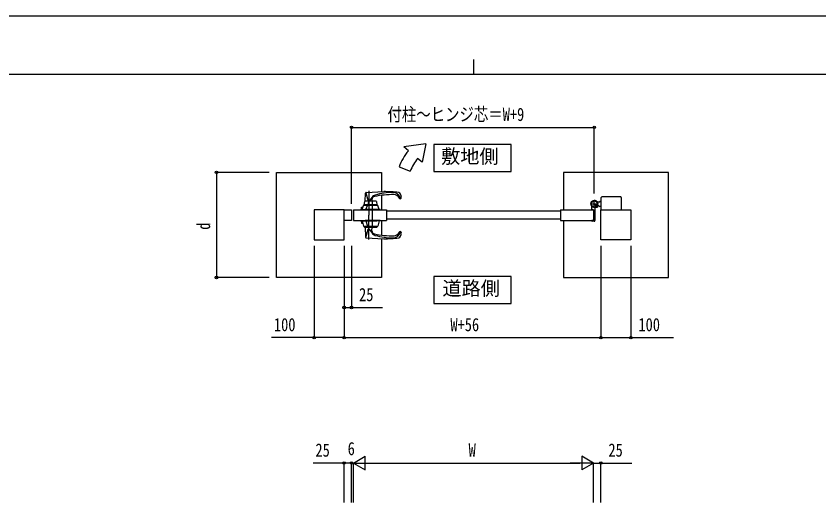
# Model space of a CAD drawing. Units: millimetres, scale not verified. Extents: x -4205 to 4205, y -2970 to 2970.
# Drawn here: x -1529 to 1147, y 1326 to 2970 of the extents above; entities that cross this region are included whole.
import ezdxf
from ezdxf.enums import TextEntityAlignment as Align

# ---------------------------------------------------------------- set-up
doc = ezdxf.new("R2010")
doc.units = ezdxf.units.MM
doc.header["$LTSCALE"] = 10
for name, color, linetype in [('0-2_USER1', 3, 'Continuous'), ('0-3_YKK_A1', 4, 'Continuous'), ('0-4_YKK_D', 6, 'Continuous'), ('0-5_YKK_ZWAK', 7, 'Continuous')]:
    doc.layers.add(name, color=color, linetype=linetype)
doc.styles.add('ＭＳ ゴシック', font='')
doc.styles.get('ＭＳ ゴシック').set_extended_font_data('MS Gothic')

msp = doc.modelspace()

# ---------------------------------------------------------------- linework, layer by layer
at = {"layer": '0-2_USER1'}
for points in [[(-136.78, 2542.08), (-136.78, 2452.83), (120.82, 2452.83), (120.82, 2542.08)], [(-136.78, 2102.64), (-136.78, 2013.39), (120.82, 2013.39), (120.82, 2102.64)]]:
    msp.add_lwpolyline(points, close=True, dxfattribs=at)
at = {"layer": '0-3_YKK_A1'}
for p, q in [((-163.62, 2544.55), (-236.83, 2534.54)), ((-163.62, 2544.55), (-175.55, 2483.12)), ((-221.51, 2521.68), (-236.83, 2534.54)), ((-175.55, 2483.12), (-190.87, 2495.97)), ((-252.77, 2467.55), (-215.18, 2453.87)), ((-363.74, 2381.72), (-355.83, 2354.03)), ((-362.16, 2382.64), (-303.98, 2385.55)), ((-353.98, 2388.05), (-353.98, 2307.05)), ((-365.18, 2353.26), (-364.05, 2380.72)), ((-351.56, 2354.01), (-342.85, 2366.45)), ((-343.02, 2359.14), (-342.82, 2354.03)), ((-310.98, 2373.32), (-310.98, 2324.55)), ((398.02, 2331.55), (398.02, 2357.55)), ((421.02, 2324.55), (421.02, 2366.05)), ((486.02, 2368.05), (423.02, 2368.05)), ((488.02, 2366.05), (488.02, 2324.55)), ((-377.98, 2325.55), (-377.98, 2333.25)), ((-377.68, 2333.55), (-373.22, 2333.55)), ((-375.98, 2325.55), (-371.1, 2339.71)), ((-370.62, 2340.05), (-357.62, 2340.05)), ((-368.98, 2340.45), (-368.98, 2340.05)), ((-355.38, 2341.05), (-368.38, 2341.05)), ((-362.98, 2325.55), (-358.1, 2339.71)), ((-361.23, 2342.05), (-355.39, 2342.05)), ((-360.98, 2342.05), (-360.98, 2341.05)), ((-360.98, 2341.05), (-355.38, 2341.05)), ((-357.62, 2340.05), (-324.34, 2340.05)), ((-355.98, 2340.45), (-355.98, 2340.05)), ((-355.48, 2341.55), (-353.6, 2352.36)), ((-326.58, 2341.05), (-355.38, 2341.05)), ((-347.98, 2342.05), (-347.98, 2341.05)), ((-347.98, 2341.05), (-333.98, 2341.05)), ((-333.98, 2342.05), (-333.98, 2341.05)), ((-333.73, 2341.55), (-326.48, 2341.55)), ((-328.36, 2352.36), (-326.48, 2341.55)), ((-325.98, 2340.05), (-325.98, 2340.45)), ((-318.98, 2325.55), (-323.86, 2339.71)), ((385.02, 2344.55), (411.02, 2344.55)), ((390.02, 2325.35), (390.02, 2334.39)), ((409.57, 2333), (399.51, 2343.05)), ((400.02, 2329.61), (400.02, 2289.05)), ((403.32, 2342.07), (400.49, 2339.24)), ((400.49, 2339.24), (403.91, 2335.83)), ((400.96, 2339.71), (404.44, 2336.23)), ((402.86, 2341.61), (406.34, 2338.13)), ((406.73, 2338.66), (403.32, 2342.07)), ((404.44, 2336.23), (405.2, 2335.47)), ((406.34, 2338.13), (407.1, 2337.37)), ((413.52, 2350.55), (407.83, 2350.55)), ((413.52, 2338.55), (407.83, 2338.55)), ((413.52, 2350.55), (416.02, 2353.05)), ((413.52, 2338.55), (416.02, 2336.05)), ((421.02, 2353.05), (416.02, 2353.05)), ((421.02, 2336.05), (416.02, 2336.05)), ((-404.98, 2324.55), (-404.98, 2289.55)), ((-404.98, 2324.55), (-294.98, 2324.55)), ((-381.48, 2325.55), (-326.48, 2325.55)), ((-381.48, 2325.55), (-381.48, 2324.55)), ((-381.48, 2324.55), (-326.48, 2324.55)), ((-378.98, 2325.55), (-378.98, 2324.55)), ((-365.98, 2324.55), (-378.98, 2324.55)), ((-377.98, 2325.55), (-329.98, 2325.55)), ((-375.48, 2325.55), (-375.48, 2324.55)), ((-371.98, 2325.55), (-371.98, 2324.55)), ((-369.48, 2325.05), (-369.48, 2325.55)), ((-366.48, 2325.55), (-366.48, 2324.55)), ((-315.98, 2325.55), (-365.98, 2325.55)), ((-365.98, 2325.55), (-365.98, 2324.55)), ((-315.98, 2324.55), (-365.98, 2324.55)), ((-318.98, 2325.55), (-362.98, 2325.55)), ((-358.98, 2325.55), (-358.98, 2324.55)), ((-356.98, 2325.55), (-356.98, 2324.55)), ((-356.48, 2325.05), (-356.48, 2325.55)), ((-355.98, 2324.55), (-325.98, 2324.55)), ((-353.98, 2226.05), (-353.98, 2307.05)), ((-350.98, 2325.55), (-350.98, 2324.55)), ((-341.48, 2325.55), (-341.48, 2324.55)), ((-332.48, 2325.55), (-332.48, 2324.55)), ((-326.48, 2325.55), (-326.48, 2324.55)), ((-325.48, 2325.55), (-325.48, 2325.05)), ((-322.98, 2325.55), (-322.98, 2324.55)), ((-315.98, 2325.55), (-315.98, 2324.55)), ((-294.98, 2324.55), (-294.98, 2289.55)), ((285.02, 2320.55), (-294.98, 2320.55)), ((285.02, 2324.55), (285.02, 2289.55)), ((394.72, 2324.85), (390.52, 2324.85)), ((395.02, 2324.55), (395.02, 2289.55)), ((395.02, 2324.55), (395.02, 2289.55)), ((-404.98, 2289.55), (-294.98, 2289.55)), ((-381.48, 2289.55), (-326.48, 2289.55)), ((-381.48, 2289.55), (-381.48, 2288.55)), ((-381.48, 2288.55), (-326.48, 2288.55)), ((-378.98, 2288.55), (-378.98, 2289.55)), ((-377.98, 2288.55), (-377.98, 2280.85)), ((-377.98, 2288.55), (-329.98, 2288.55)), ((-377.68, 2280.55), (-373.82, 2280.55)), ((-375.98, 2288.55), (-371.08, 2270.42)), ((-375.48, 2289.55), (-375.48, 2288.55)), ((-371.98, 2288.55), (-371.98, 2289.55)), ((-366.48, 2289.55), (-366.48, 2288.55)), ((-315.98, 2289.55), (-365.98, 2289.55)), ((-365.98, 2288.55), (-365.98, 2289.55)), ((-315.98, 2288.55), (-365.98, 2288.55)), ((-318.98, 2288.55), (-362.98, 2288.55)), ((-362.98, 2288.55), (-358.08, 2270.42)), ((-358.98, 2288.55), (-358.98, 2289.55)), ((-356.98, 2289.55), (-356.98, 2288.55)), ((-350.98, 2289.55), (-350.98, 2288.55)), ((-341.48, 2289.55), (-341.48, 2288.55)), ((-332.48, 2289.55), (-332.48, 2288.55)), ((-326.48, 2289.55), (-326.48, 2288.55)), ((-318.98, 2288.55), (-323.88, 2270.42)), ((-322.98, 2288.55), (-322.98, 2289.55)), ((-315.98, 2288.55), (-315.98, 2289.55)), ((-310.98, 2289.55), (-310.98, 2240.78)), ((285.02, 2293.55), (-294.98, 2293.55)), ((285.02, 2289.55), (395.02, 2289.55)), ((390.02, 2288.75), (390.02, 2288.05)), ((394.72, 2289.25), (390.52, 2289.25)), ((398.02, 2287.05), (391.02, 2287.05)), ((-370.6, 2270.05), (-357.6, 2270.05)), ((-368.98, 2268.15), (-368.98, 2270.05)), ((-368.38, 2267.55), (-355.38, 2267.55)), ((-365.45, 2267.55), (-364.05, 2233.37)), ((-363.74, 2232.38), (-355.74, 2260.38)), ((-357.6, 2270.05), (-324.36, 2270.05)), ((-355.98, 2268.15), (-355.98, 2270.05)), ((-355.38, 2267.55), (-326.58, 2267.55)), ((-352.18, 2260.98), (-342.85, 2247.65)), ((-343.02, 2254.96), (-342.51, 2267.55)), ((-325.98, 2268.15), (-325.98, 2270.05)), ((-362.16, 2231.46), (-303.98, 2228.55))]:
    msp.add_line(p, q, dxfattribs=at)
for points in [[(-660.98, 2449.55), (-310.98, 2449.55), (-310.98, 2385.2)], [(-310.98, 2228.9), (-310.98, 2099.55), (-660.98, 2099.55), (-660.98, 2449.55)], [(645.02, 2449.55), (295.02, 2449.55), (295.02, 2324.55)], [(295.02, 2289.55), (295.02, 2099.55), (645.02, 2099.55), (645.02, 2449.55)], [(-340.98, 2266.05), (-340.98, 2307.05), (-340.98, 2355.55)], [(-361.23, 2342.05), (-361.23, 2341.55), (-368.48, 2341.55), (-366.6, 2352.36)], [(-348.23, 2342.05), (-348.23, 2341.55), (-355.48, 2341.55)], [(-348.23, 2342.05), (-333.73, 2342.05), (-333.73, 2341.55)], [(404.74, 2335), (403.68, 2333.94), (404.94, 2333.21)], [(403.91, 2335.83), (404.74, 2335), (407.57, 2337.83), (406.73, 2338.66)], [(406.33, 2333.27), (405.62, 2335.32), (406, 2336.56)], [(409.3, 2336.24), (407.25, 2336.94), (406, 2336.56)], [(407.57, 2337.83), (408.63, 2338.89), (409.35, 2337.63)], [(285.02, 2324.55), (395.02, 2324.55), (395.02, 2289.55)]]:
    msp.add_lwpolyline(points, dxfattribs=at)
for points in [[(-535.98, 2224.55), (-435.98, 2224.55), (-435.98, 2324.55), (-535.98, 2324.55)], [(-435.98, 2324.55), (-410.98, 2324.55), (-410.98, 2289.55), (-435.98, 2289.55)], [(520.02, 2224.55), (420.02, 2224.55), (420.02, 2324.55), (520.02, 2324.55)]]:
    msp.add_lwpolyline(points, close=True, dxfattribs=at)
for radius in [11.5, 10.35]:
    msp.add_circle((398.02, 2344.55), radius, dxfattribs=at)
for centre, radius, start, end in [((-83.62, 2405.98), 180, 140, 160), ((-83.62, 2405.98), 140, 140, 160), ((-362.06, 2380.64), 2, 92.86266, 177.6633), ((-274.77, 2182.56), 200, 89.41337, 106.68945), ((-303.98, 1985.55), 400, 82.81924, 90), ((-272.98, 2357.55), 25, 10.87116, 89.41339), ((-254.98, 2374.47), 8, 19.09786, 82.81924), ((-333.03, 2359.55), 10, 101.71063, 182.33739), ((-326.47, 2354.97), 20, 106.68945, 145.00003), ((-274.17, 2075.58), 300, 89.08044, 101.71077), ((-269.63, 2358.55), 17, 20.41621, 89.08044), ((-249.48, 2366.05), 4.5, 200.41621, 6.70986), ((-294.67, 2360.73), 50, 6.70985, 19.09794), ((398.02, 2344.55), 11.5, 295.10278, 218.01228), ((423.02, 2366.05), 2, 90, 180), ((486.02, 2366.05), 2, 0, 90), ((-377.68, 2333.25), 0.3, 90, 180), ((-370.62, 2339.55), 0.5, 90, 160.97439), ((-368.38, 2340.45), 0.6, 90, 180), ((-365.62, 2352.19), 1, 98.47124, 170.14881), ((-353.98, 2274.05), 80, 85.33958, 98.47124), ((-357.62, 2339.55), 0.5, 90, 160.97439), ((-355.38, 2340.45), 0.6, 90, 180), ((-352.62, 2352.19), 1, 98.47124, 170.14881), ((-340.98, 2274.05), 80, 81.52876, 98.47124), ((-329.34, 2352.19), 1, 9.85119, 81.52876), ((-326.58, 2340.45), 0.6, 0, 90), ((-324.34, 2339.55), 0.5, 19.02561, 90), ((385.02, 2334.39), 5, 0, 38.01228), ((405.02, 2329.61), 5, 115.10278, 179.99998), ((405.59, 2334.34), 1.3, 240, 300.9647), ((401.63, 2340.94), 9, 300.9647, 329.0353), ((408.23, 2336.98), 1.3, 329.0353, 30), ((-368.98, 2325.05), 0.5, 180, 270), ((-355.98, 2325.05), 0.5, 180, 270), ((-325.98, 2325.05), 0.5, 270, 0), ((390.52, 2325.35), 0.5, 180, 270), ((394.72, 2324.55), 0.3, 0, 90), ((-377.68, 2280.85), 0.3, 180, 270), ((390.52, 2288.75), 0.5, 90, 180), ((391.02, 2288.05), 1, 180, 270), ((394.72, 2289.55), 0.3, 270, 0), ((398.02, 2289.05), 2, 270, 0), ((-370.6, 2270.55), 0.5, 195.12401, 270), ((-368.38, 2268.15), 0.6, 180, 270), ((-357.6, 2270.55), 0.5, 195.12401, 270), ((-355.38, 2268.15), 0.6, 180, 270), ((-353.82, 2259.83), 2, 34.99933, 164.05376), ((-333.03, 2254.55), 10, 177.66261, 258.28937), ((-326.58, 2268.15), 0.6, 270, 0), ((-324.36, 2270.55), 0.5, 270, 344.87599), ((-272.98, 2256.55), 25, 270.58661, 349.12884), ((-269.63, 2255.55), 17, 270.91956, 339.58379), ((-249.48, 2248.05), 4.5, 353.29014, 159.58379), ((-362.06, 2233.45), 2, 182.3367, 267.13734), ((-326.47, 2259.12), 20, 214.99997, 253.31055), ((-274.17, 2538.51), 300, 258.28923, 270.91956), ((-274.77, 2431.54), 200, 253.31055, 270.58663), ((-303.98, 2628.55), 400, 270, 277.18076), ((-254.98, 2239.62), 8, 277.18076, 340.90214), ((-294.67, 2253.36), 50, 340.90206, 353.29015)]:
    msp.add_arc(centre, radius, start, end, dxfattribs=at)
at = {"layer": '0-4_YKK_D'}
for p, q in [((-410.98, 2344.55), (-410.98, 2600.55)), ((-410.98, 2599.55), (398.02, 2599.55)), ((398.02, 2379.05), (398.02, 2600.55)), ((-685.98, 2449.55), (-861.98, 2449.55)), ((-860.98, 2449.55), (-860.98, 2099.55)), ((-535.98, 2204.55), (-535.98, 1898.55)), ((-435.98, 2205.54), (-435.98, 1898.55)), ((-435.98, 2204.55), (-435.98, 1898.55)), ((-435.98, 2204.55), (-435.98, 1998.55)), ((-410.98, 2204.55), (-410.98, 1998.55)), ((420.02, 2204.55), (420.02, 1898.55)), ((420.02, 2204.55), (420.02, 1898.55)), ((520.02, 2204.55), (520.02, 1898.55)), ((-685.98, 2099.55), (-861.98, 2099.55)), ((-435.98, 1899.55), (420.02, 1899.55)), ((-404.98, 1481.83), (-366.01, 1504.33)), ((-366.01, 1459.33), (-366.01, 1504.33)), ((395.02, 1481.83), (356.05, 1504.33)), ((356.05, 1504.33), (356.05, 1459.33)), ((-435.98, 1350.39), (-435.98, 1482.83)), ((-410.98, 1481.83), (-427.98, 1481.83)), ((-410.98, 1350.39), (-410.98, 1482.83)), ((-410.98, 1350.39), (-410.98, 1482.83)), ((-410.98, 1481.83), (-404.98, 1481.83)), ((-404.98, 1350.39), (-404.98, 1482.83)), ((-404.98, 1350.39), (-404.98, 1482.83)), ((-404.98, 1481.83), (-387.98, 1481.83)), ((-404.98, 1481.83), (-366.01, 1459.33)), ((-404.98, 1481.83), (-327.04, 1481.83)), ((-359.98, 1481.83), (350.02, 1481.83)), ((395.02, 1481.83), (317.08, 1481.83)), ((395.02, 1481.83), (356.05, 1459.33)), ((395.02, 1350.39), (395.02, 1482.83)), ((395.02, 1350.39), (395.02, 1482.83)), ((420.02, 1350.39), (420.02, 1482.83))]:
    msp.add_line(p, q, dxfattribs=at)
for points in [[(-435.98, 1999.55), (-410.98, 1999.55), (-307.58, 1999.55)], [(-435.98, 1899.55), (-535.98, 1899.55), (-677.78, 1899.55)], [(420.02, 1899.55), (520.02, 1899.55), (661.82, 1899.55)], [(-410.98, 1481.83), (-435.98, 1481.83), (-539.38, 1481.83)], [(395.02, 1481.83), (420.02, 1481.83), (523.42, 1481.83)]]:
    msp.add_lwpolyline(points, dxfattribs=at)
for centre in [(-410.98, 2599.55), (398.02, 2599.55), (-860.98, 2449.55), (-860.98, 2099.55), (-435.98, 1999.55), (-410.98, 1999.55), (-535.98, 1899.55), (-435.98, 1899.55), (-435.98, 1899.55), (420.02, 1899.55), (420.02, 1899.55), (520.02, 1899.55), (-435.98, 1481.83), (-410.98, 1481.83), (-410.98, 1481.83), (420.02, 1481.83)]:
    msp.add_circle(centre, 4.25, dxfattribs=at)
at = {"layer": '0-5_YKK_ZWAK'}
for p, q in [((-4.98, 2825), (-4.98, 2775)), ((3895.02, 2775), (-3904.98, 2775))]:
    msp.add_line(p, q, dxfattribs=at)
msp.add_lwpolyline([(-4205, -2970), (4205, -2970), (4205, 2970), (-4205, 2970)], close=True, dxfattribs=at)

# ---------------------------------------------------------------- texts
at = {"layer": '0-2_USER1', "style": 'ＭＳ ゴシック'}
for s, p in [('敷地側', (-112.4, 2465.58)), ('道路側', (-108.07, 2026.14))]:
    msp.add_text(s, height=46.74, dxfattribs=at).set_placement(p, align=Align.BOTTOM_LEFT)
at = {"layer": '0-4_YKK_D', "style": 'ＭＳ ゴシック', "width": 0.8}
for s, p in [('付柱～ヒンジ芯＝W+9', (-291.28, 2607.55)), ('25', (-385.98, 2007.55)), ('100', (-669.78, 1907.55)), ('W+56', (-81.58, 1907.55)), ('100', (545.02, 1907.55)), ('25', (-531.38, 1489.83)), ('6', (-423.98, 1494.83)), ('W', (-20.98, 1489.83)), ('25', (445.02, 1489.83))]:
    msp.add_text(s, height=43.99, dxfattribs=at).set_placement(p, align=Align.BOTTOM_LEFT)
msp.add_text('d', height=43.99, rotation=90, dxfattribs=at).set_placement((-868.98, 2258.55), align=Align.BOTTOM_LEFT)

doc.saveas('drawing.dxf')
